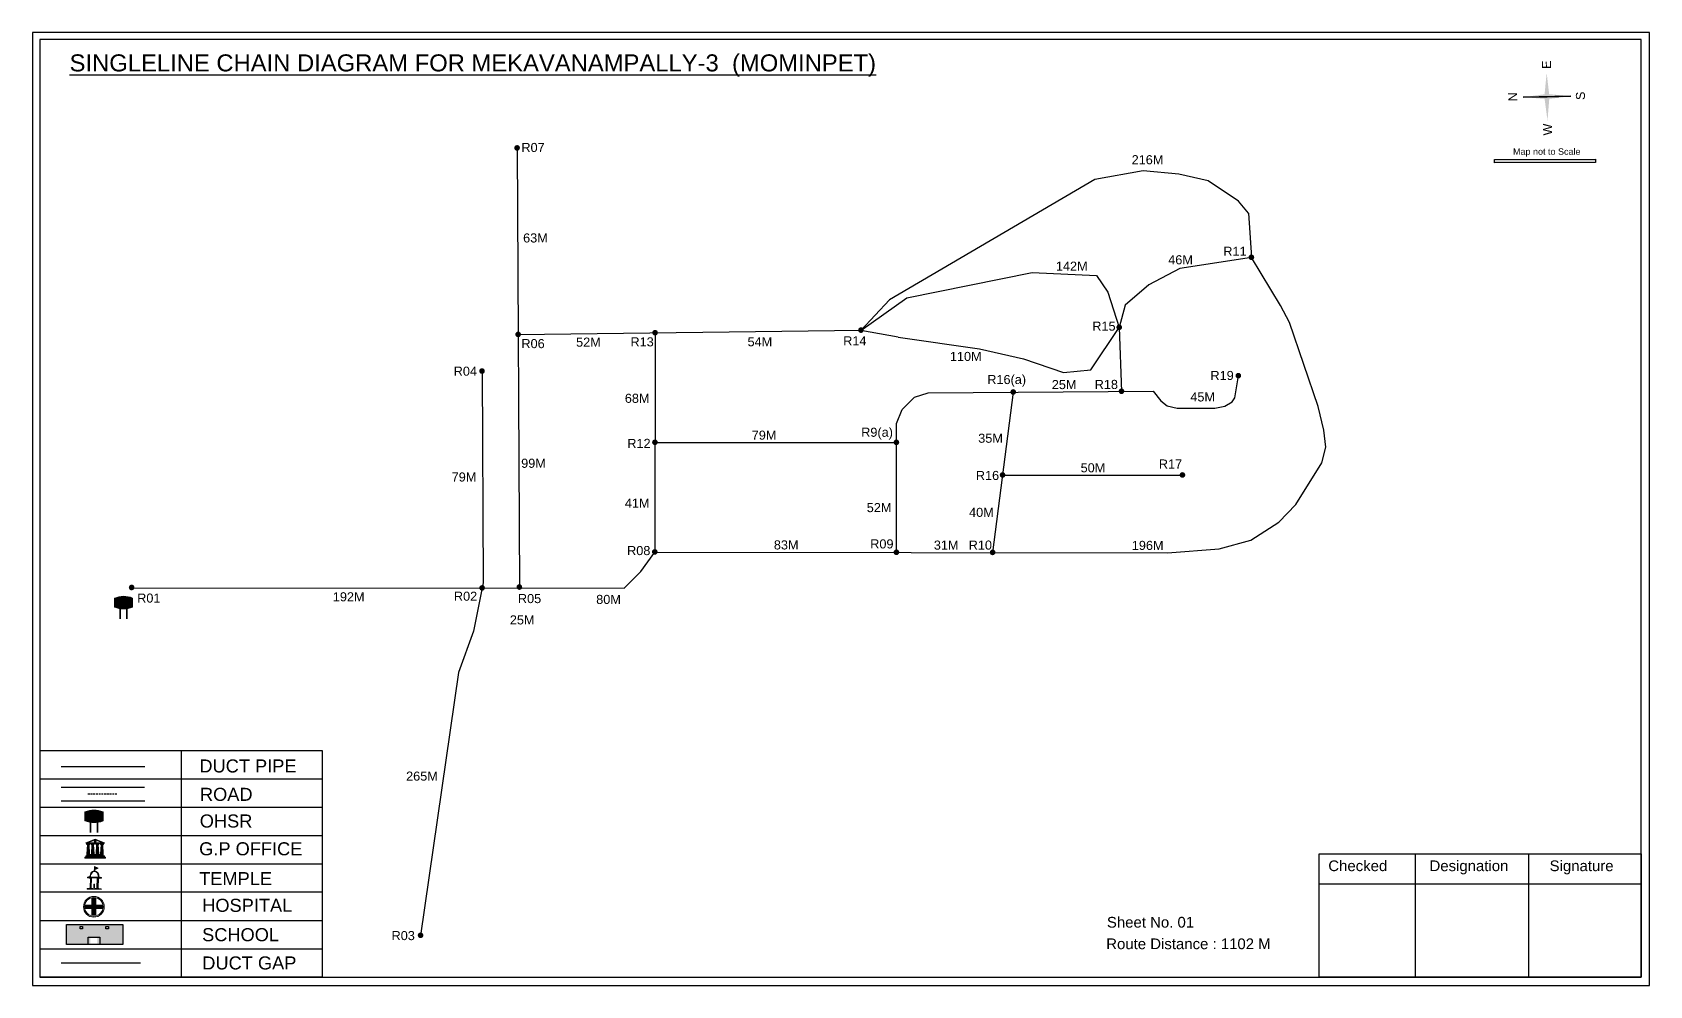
# Model space of a CAD drawing. Header units: inches. Extents: x 1241 to 8862, y 322 to 2472.
# Drawn here: x 1241 to 2131, y 422 to 946 of the extents above; entities that cross this region are included whole.
import ezdxf

# ---------------------------------------------------------------- set-up
doc = ezdxf.new("R2010")
doc.units = ezdxf.units.IN
doc.header["$MEASUREMENT"] = 0
doc.linetypes.add('DASHEDX2', pattern=[1.5, 1, -0.5])
for name, color, linetype in [('LANDMARK', 7, 'Continuous'), ('OHT', 7, 'Continuous'), ('pipe', 5, 'Continuous')]:
    doc.layers.add(name, color=color, linetype=linetype)
doc.styles.get("Standard").update_dxf_attribs({"font": 'arial.ttf'})

# ---------------------------------------------------------------- blocks, each defined once
blk = doc.blocks.new('OHT')
at = {"linetype": 'Continuous', "lineweight": 0, "true_color": 0x0ffffc}
blk.add_hatch(color=4, dxfattribs=at).paths.add_polyline_path([(0.012, 1), (0, 1, 0.101323), (-0.4, 0.916), (-0.4, 0.525, 0.194075), (0.399, 0.521), (0.399, 0.921, 0.097877)])
at = {"color": 4, "linetype": 'Continuous', "lineweight": 0, "true_color": 0x0ffffc, "flags": 128}
for points in [[(-0.4, 0.525), (-0.4, 0.916)], [(0.399, 0.521), (0.399, 0.921)]]:
    blk.add_lwpolyline(points, dxfattribs=at)
at = {"color": 4, "linetype": 'Continuous', "lineweight": 0, "true_color": 0x0ffffc, "const_width": 0.075, "flags": 128}
for points in [[(-0.15, 0), (-0.15, 0.475)], [(0.15, 0), (0.15, 0.473)]]:
    blk.add_lwpolyline(points, dxfattribs=at)
at = {"color": 4, "linetype": 'Continuous', "lineweight": 0, "true_color": 0x0ffffc}
for centre, radius, start, end in [((0.006, -0.019), 1.019, 67.31091, 113.47108), ((0.004, 1.513), 1.068, 247.76824, 291.70073)]:
    blk.add_arc(centre, radius, start, end, dxfattribs=at)
blk = doc.blocks.new('Government_Office')
at = {"linetype": 'Continuous', "lineweight": 0, "true_color": 0xff0000}
h = blk.add_hatch(color=1, dxfattribs=at)
h.paths.add_polyline_path([(0.44, 0.72), (0.45, 0.75), (0, 0.93), (-0.45, 0.75), (-0.44, 0.72)])
h.paths.add_polyline_path([(0.355, 0.75), (-0.355, 0.75), (0, 0.9)], flags=16)
h.paths.add_polyline_path([(0, 0.778, -1), (0, 0.872, -1)], flags=0)
h = blk.add_hatch(color=1, dxfattribs=at)
edge = h.paths.add_edge_path()
edge.add_arc((0, 0.825), 0.0467, 90, 270)
edge.add_arc((0, 0.825), 0.0467, 270, 450)
for points in [[(-0.5, 0.05), (0.5, 0.05), (0.5, 0), (-0.5, 0)], [(-0.45, 0.075), (-0.45, 0.12), (0.45, 0.12), (0.45, 0.075)], [(-0.4, 0.14), (-0.4, 0.18), (0.4, 0.18), (0.4, 0.14)]]:
    blk.add_hatch(color=1, dxfattribs=at).paths.add_polyline_path(points)
h = blk.add_hatch(color=1, dxfattribs=at)
edge = h.paths.add_edge_path()
edge.add_line((-0.27, 0.195), (-0.295, 0.675))
edge.add_line((-0.295, 0.675), (-0.29, 0.675))
edge.add_arc((-0.278, 0.688), 0.0176, 225.30401, 441.56588)
edge.add_line((-0.275, 0.705), (-0.395, 0.705))
edge.add_arc((-0.392, 0.688), 0.0176, 98.43412, 314.69599)
edge.add_line((-0.38, 0.675), (-0.375, 0.675))
edge.add_line((-0.375, 0.675), (-0.4, 0.195))
edge.add_line((-0.4, 0.195), (-0.27, 0.195))
h = blk.add_hatch(color=1, dxfattribs=at)
edge = h.paths.add_edge_path()
edge.add_line((-0.047, 0.195), (-0.072, 0.675))
edge.add_line((-0.072, 0.675), (-0.067, 0.675))
edge.add_arc((-0.054, 0.688), 0.0176, 225.30401, 441.56588)
edge.add_line((-0.052, 0.705), (-0.172, 0.705))
edge.add_arc((-0.169, 0.688), 0.0176, 98.43412, 314.69599)
edge.add_line((-0.157, 0.675), (-0.152, 0.675))
edge.add_line((-0.152, 0.675), (-0.177, 0.195))
edge.add_line((-0.177, 0.195), (-0.047, 0.195))
h = blk.add_hatch(color=1, dxfattribs=at)
edge = h.paths.add_edge_path()
edge.add_line((0.177, 0.195), (0.152, 0.675))
edge.add_line((0.152, 0.675), (0.157, 0.675))
edge.add_arc((0.169, 0.688), 0.0176, 225.30401, 441.56588)
edge.add_line((0.172, 0.705), (0.052, 0.705))
edge.add_arc((0.054, 0.688), 0.0176, 98.43412, 314.69599)
edge.add_line((0.067, 0.675), (0.072, 0.675))
edge.add_line((0.072, 0.675), (0.047, 0.195))
edge.add_line((0.047, 0.195), (0.177, 0.195))
h = blk.add_hatch(color=1, dxfattribs=at)
edge = h.paths.add_edge_path()
edge.add_line((0.4, 0.195), (0.375, 0.675))
edge.add_line((0.375, 0.675), (0.38, 0.675))
edge.add_arc((0.392, 0.688), 0.0176, 225.30401, 441.56588)
edge.add_line((0.395, 0.705), (0.275, 0.705))
edge.add_arc((0.278, 0.688), 0.0176, 98.43412, 314.69599)
edge.add_line((0.29, 0.675), (0.295, 0.675))
edge.add_line((0.295, 0.675), (0.27, 0.195))
edge.add_line((0.27, 0.195), (0.4, 0.195))
at = {"color": 1, "linetype": 'Continuous', "lineweight": 0, "true_color": 0xff0000, "flags": 128}
for points in [[(-0.45, 0.75), (-0.44, 0.72), (0.44, 0.72), (0.45, 0.75), (0, 0.93)], [(-0.355, 0.75), (0.355, 0.75), (0, 0.9)], [(-0.5, 0.05), (0.5, 0.05), (0.5, 0), (-0.5, 0)], [(-0.45, 0.075), (-0.45, 0.12), (0.45, 0.12), (0.45, 0.075)], [(-0.4, 0.14), (-0.4, 0.18), (0.4, 0.18), (0.4, 0.14)]]:
    blk.add_lwpolyline(points, close=True, dxfattribs=at)
for points in [[(0, 0.872, 1), (0, 0.778, 1)], [(-0.27, 0.195), (-0.295, 0.675), (-0.29, 0.675, 1.379694), (-0.275, 0.705), (-0.395, 0.705, 1.379694), (-0.38, 0.675), (-0.375, 0.675), (-0.4, 0.195)], [(-0.047, 0.195), (-0.072, 0.675), (-0.067, 0.675, 1.379694), (-0.052, 0.705), (-0.172, 0.705, 1.379694), (-0.157, 0.675), (-0.152, 0.675), (-0.177, 0.195)], [(0.177, 0.195), (0.152, 0.675), (0.157, 0.675, 1.379694), (0.172, 0.705), (0.052, 0.705, 1.379694), (0.067, 0.675), (0.072, 0.675), (0.047, 0.195)], [(0.4, 0.195), (0.375, 0.675), (0.38, 0.675, 1.379694), (0.395, 0.705), (0.275, 0.705, 1.379694), (0.29, 0.675), (0.295, 0.675), (0.27, 0.195)]]:
    blk.add_lwpolyline(points, format="xyb", close=True, dxfattribs=at)
blk = doc.blocks.new('Temple')
at = {"linetype": 'Continuous', "lineweight": 0, "true_color": 0xff0000}
h = blk.add_hatch(color=1, dxfattribs=at)
edge = h.paths.add_edge_path()
edge.add_line((0.175, 0.49), (0.225, 0.49))
edge.add_line((0.225, 0.49), (0.225, 0.497))
edge.add_line((0.225, 0.497), (0.307, 0.497))
edge.add_line((0.307, 0.497), (0.307, 0.533))
edge.add_line((0.307, 0.533), (0.257, 0.533))
edge.add_line((0.257, 0.533), (0.257, 0.54))
edge.add_line((0.257, 0.54), (0.2, 0.54))
edge.add_spline(control_points=[(0.2, 0.54), (0.2, 0.589), (0.19, 0.638), (0.142, 0.743), (0.092, 0.79), (0.027, 0.805), (0.02, 0.806), (0.012, 0.806)], knot_values=[4.712389, 4.712389, 4.712389, 4.712389, 5.278166, 5.278166, 6.117402, 6.117402, 6.223801, 6.223801, 6.223801, 6.223801], degree=3, periodic=0)
edge.add_line((0.012, 0.806), (0.012, 0.79))
edge.add_line((0.012, 0.79), (-0.012, 0.79))
edge.add_line((-0.012, 0.79), (-0.012, 0.806))
edge.add_spline(control_points=[(-0.012, 0.806), (-0.055, 0.802), (-0.096, 0.781), (-0.171, 0.699), (-0.197, 0.628), (-0.2, 0.55), (-0.2, 0.545), (-0.2, 0.54)], knot_values=[6.343965, 6.343965, 6.343965, 6.343965, 6.956638, 6.956638, 7.795874, 7.795874, 7.853982, 7.853982, 7.853982, 7.853982], degree=3, periodic=0)
edge.add_line((-0.2, 0.54), (-0.257, 0.54))
edge.add_line((-0.257, 0.54), (-0.257, 0.533))
edge.add_line((-0.257, 0.533), (-0.307, 0.533))
edge.add_line((-0.307, 0.533), (-0.307, 0.497))
edge.add_line((-0.307, 0.497), (-0.225, 0.497))
edge.add_line((-0.225, 0.497), (-0.225, 0.49))
edge.add_line((-0.225, 0.49), (-0.175, 0.49))
edge.add_line((-0.175, 0.49), (-0.175, 0.07))
edge.add_arc((-0.205, 0.07), 0.03, -90, 0, ccw=False)
edge.add_line((-0.205, 0.04), (-0.257, 0.04))
edge.add_line((-0.257, 0.04), (-0.257, 0.033))
edge.add_line((-0.257, 0.033), (-0.307, 0.033))
edge.add_line((-0.307, 0.033), (-0.307, 0))
edge.add_line((-0.307, 0), (0.307, 0))
edge.add_line((0.307, 0), (0.307, 0.033))
edge.add_line((0.307, 0.033), (0.257, 0.033))
edge.add_line((0.257, 0.033), (0.257, 0.04))
edge.add_line((0.257, 0.04), (0.205, 0.04))
edge.add_arc((0.205, 0.07), 0.03, 180, 270, ccw=False)
edge.add_line((0.175, 0.07), (0.175, 0.49))
h.paths.add_polyline_path([(0.125, 0.07, -0.414214), (0.095, 0.04), (0.05, 0.04), (0.05, 0.033), (-0.05, 0.033), (-0.05, 0.04), (-0.095, 0.04, -0.414214), (-0.125, 0.07), (-0.125, 0.497), (0.125, 0.497)], flags=16)
edge = h.paths.add_edge_path(flags=16)
edge.add_ellipse((0, 0.54), major_axis=(0, 0.242), ratio=0.722808, start_angle=270, end_angle=450, ccw=False)
edge.add_line((0.175, 0.54), (-0.175, 0.54))
h.paths.add_polyline_path([(0.012, 0.23), (0.012, 0.07), (-0.012, 0.07), (-0.012, 0.23)], flags=0)
h = blk.add_hatch(color=1, dxfattribs=at)
edge = h.paths.add_edge_path()
edge.add_line((0.012, 0.857), (0, 0.85))
edge.add_line((0, 0.85), (-0.003, 0.925))
edge.add_line((-0.003, 0.925), (-0.012, 0.925))
edge.add_line((-0.012, 0.925), (-0.012, 0.806))
edge.add_spline(control_points=[(-0.012, 0.806), (-0.004, 0.807), (0.004, 0.807), (0.012, 0.806)], knot_values=[6.223801, 6.223801, 6.223801, 6.223801, 6.343965, 6.343965, 6.343965, 6.343965], degree=3, periodic=0)
edge.add_line((0.012, 0.806), (0.012, 0.857))
h = blk.add_hatch(color=1, dxfattribs=at)
edge = h.paths.add_edge_path()
edge.add_line((0.012, 0.79), (0.012, 0.806))
edge.add_spline(control_points=[(0.012, 0.806), (0.004, 0.807), (-0.004, 0.807), (-0.012, 0.806)], knot_values=[6.223801, 6.223801, 6.223801, 6.223801, 6.343965, 6.343965, 6.343965, 6.343965], degree=3, periodic=0)
edge.add_line((-0.012, 0.806), (-0.012, 0.79))
edge.add_line((-0.012, 0.79), (0.012, 0.79))
at = {"linetype": 'Continuous', "lineweight": 0, "true_color": 0xe66000}
blk.add_hatch(color=32, dxfattribs=at).paths.add_polyline_path([(-0.006, 1), (0.147, 0.931), (0, 0.85)])
at = {"color": 1, "linetype": 'Continuous', "lineweight": 0, "true_color": 0xff0000, "flags": 128}
for points in [[(0.012, 0.925), (-0.012, 0.925), (-0.012, 0.79), (0.012, 0.79)], [(0.012, 0.23), (-0.012, 0.23), (-0.012, 0.07), (0.012, 0.07)]]:
    blk.add_lwpolyline(points, close=True, dxfattribs=at)
at = {"color": 32, "linetype": 'Continuous', "lineweight": 0, "true_color": 0xe66000, "flags": 128}
blk.add_lwpolyline([(-0.006, 1), (0.147, 0.931), (0, 0.85), (-0.006, 1)], dxfattribs=at)
at = {"color": 1, "linetype": 'Continuous', "lineweight": 0, "true_color": 0xff0000, "flags": 128}
blk.add_lwpolyline([(0.2, 0.54), (0.257, 0.54), (0.257, 0.533), (0.307, 0.533), (0.307, 0.497), (0.225, 0.497), (0.225, 0.49), (0.175, 0.49), (0.175, 0.07, 0.414214), (0.205, 0.04), (0.257, 0.04), (0.257, 0.033), (0.307, 0.033), (0.307, 0), (-0.307, 0), (-0.307, 0.033), (-0.257, 0.033), (-0.257, 0.04), (-0.205, 0.04, 0.414214), (-0.175, 0.07), (-0.175, 0.49), (-0.225, 0.49), (-0.225, 0.497), (-0.307, 0.497), (-0.307, 0.533), (-0.257, 0.533), (-0.257, 0.54), (-0.2, 0.54)], format="xyb", dxfattribs=at)
blk.add_lwpolyline([(-0.175, 0.54), (0.175, 0.54)], dxfattribs=at)
blk.add_lwpolyline([(0.125, 0.497), (0.125, 0.07, -0.414214), (0.095, 0.04), (0.05, 0.04), (0.05, 0.033), (-0.05, 0.033), (-0.05, 0.04), (-0.095, 0.04, -0.414214), (-0.125, 0.07), (-0.125, 0.497)], format="xyb", close=True, dxfattribs=at)
at = {"color": 1, "linetype": 'Continuous', "lineweight": 0, "true_color": 0xff0000}
blk.add_ellipse((0, 0.54), major_axis=(0, 0.242), ratio=0.722808, start_param=4.712389, end_param=7.853982, dxfattribs=at)
blk.add_open_spline([(0.2, 0.54), (0.2, 0.589), (0.19, 0.638), (0.142, 0.743), (0.092, 0.79), (-0.023, 0.816), (-0.085, 0.794), (-0.171, 0.699), (-0.197, 0.628), (-0.2, 0.55), (-0.2, 0.545), (-0.2, 0.54)], degree=3, knots=[4.712389, 4.712389, 4.712389, 4.712389, 5.278166, 5.278166, 6.117402, 6.117402, 6.956638, 6.956638, 7.795874, 7.795874, 7.853982, 7.853982, 7.853982, 7.853982], dxfattribs=at)
blk = doc.blocks.new('*U19')
at = {"color": 0, "linetype": 'DASHEDX2', "transparency": 16777216}
blk.add_line((-8.22, 0), (8.01, 0), dxfattribs=at)
blk = doc.blocks.new('Hospital')
at = {"linetype": 'Continuous', "lineweight": 0, "true_color": 0x000000}
h = blk.add_hatch(color=18, dxfattribs=at)
h.paths.add_polyline_path([(-0.5, 0, 1), (0.5, 0, 1)])
h.paths.add_polyline_path([(0.446, 0, -1), (-0.446, 0, -1)], flags=16)
at = {"linetype": 'Continuous', "true_color": 0xff0000}
blk.add_hatch(color=1, dxfattribs=at).paths.add_polyline_path([(-0.394, 0.08), (-0.08, 0.08), (-0.08, 0.394), (0.08, 0.394), (0.08, 0.08), (0.394, 0.08), (0.394, -0.08), (0.08, -0.08), (0.08, -0.394), (-0.08, -0.394), (-0.08, -0.08), (-0.394, -0.08)])
at = {"color": 1, "linetype": 'Continuous', "true_color": 0xff0000, "flags": 128}
blk.add_lwpolyline([(-0.394, 0.08), (-0.08, 0.08), (-0.08, 0.394), (0.08, 0.394), (0.08, 0.08), (0.394, 0.08), (0.394, -0.08), (0.08, -0.08), (0.08, -0.394), (-0.08, -0.394), (-0.08, -0.08), (-0.394, -0.08)], close=True, dxfattribs=at)
at = {"color": 18, "linetype": 'Continuous', "lineweight": 0, "true_color": 0x000000}
for radius in [0.5, 0.446]:
    blk.add_circle((0, 0), radius, dxfattribs=at)

msp = doc.modelspace()

# ---------------------------------------------------------------- hatches: boundary and pattern name
at = {"ltscale": 0.5}
h = msp.add_hatch(color=5, dxfattribs=at)
h.dxf.hatch_style = 1
h.paths.add_polyline_path([(1509.41, 882.5, 1), (1506.29, 882.5, 1)])
at = {"true_color": 0x0093dd}
h = msp.add_hatch(color=142, dxfattribs=at)
h.dxf.hatch_style = 1
h.paths.add_polyline_path([(2045.83, 876.19), (2045.83, 874.34), (2101.34, 874.47), (2101.34, 876.31)])
at = {"ltscale": 0.5}
h = msp.add_hatch(color=5, dxfattribs=at)
h.dxf.hatch_style = 1
h.paths.add_polyline_path([(1913.56, 822.34, 1), (1910.45, 822.34, 1)])
h = msp.add_hatch(color=5, dxfattribs=at)
h.dxf.hatch_style = 1
h.paths.add_polyline_path([(1698.67, 782.24, 1), (1695.56, 782.24, 1)])
h = msp.add_hatch(color=5, dxfattribs=at)
h.dxf.hatch_style = 1
h.paths.add_polyline_path([(1840.79, 783.76, 1), (1837.68, 783.76, 1)])
h = msp.add_hatch(color=5, dxfattribs=at)
h.dxf.hatch_style = 1
h.paths.add_polyline_path([(1509.99, 779.87, 1), (1506.87, 779.87, 1)])
h = msp.add_hatch(color=5, dxfattribs=at)
h.dxf.hatch_style = 1
h.paths.add_polyline_path([(1585.36, 780.82, 1), (1582.25, 780.82, 1)])
h = msp.add_hatch(color=5, dxfattribs=at)
h.dxf.hatch_style = 1
h.paths.add_polyline_path([(1490.1, 759.71, 1), (1486.98, 759.71, 1)])
h = msp.add_hatch(color=5, dxfattribs=at)
h.dxf.hatch_style = 1
h.paths.add_polyline_path([(1906.39, 757.18, 1), (1903.27, 757.18, 1)])
h = msp.add_hatch(color=5, dxfattribs=at)
h.dxf.hatch_style = 1
h.paths.add_polyline_path([(1782.46, 748.2, 1), (1779.34, 748.2, 1)])
h = msp.add_hatch(color=5, dxfattribs=at)
h.dxf.hatch_style = 1
h.paths.add_polyline_path([(1842.07, 748.61, 1), (1838.95, 748.61, 1)])
h = msp.add_hatch(color=5, dxfattribs=at)
h.dxf.hatch_style = 1
h.paths.add_polyline_path([(1585.28, 720.52, 1), (1582.16, 720.52, 1)])
h = msp.add_hatch(color=5, dxfattribs=at)
h.dxf.hatch_style = 1
h.paths.add_polyline_path([(1718.18, 720.5, 1), (1715.07, 720.5, 1)])
h = msp.add_hatch(color=5, dxfattribs=at)
h.dxf.hatch_style = 1
h.paths.add_polyline_path([(1776.61, 702.55, 1), (1773.49, 702.55, 1)])
h = msp.add_hatch(color=5, dxfattribs=at)
h.dxf.hatch_style = 1
h.paths.add_polyline_path([(1875.62, 702.55, 1), (1872.5, 702.55, 1)])
h = msp.add_hatch(color=5, dxfattribs=at)
h.dxf.hatch_style = 1
h.paths.add_polyline_path([(1585.19, 660.22, 1), (1582.07, 660.22, 1)])
h = msp.add_hatch(color=5, dxfattribs=at)
h.dxf.hatch_style = 1
h.paths.add_polyline_path([(1718.19, 660.03, 1), (1715.07, 660.03, 1)])
h = msp.add_hatch(color=5, dxfattribs=at)
h.dxf.hatch_style = 1
h.paths.add_polyline_path([(1771.15, 659.95, 1), (1768.03, 659.95, 1)])
h = msp.add_hatch(color=5, dxfattribs=at)
h.dxf.hatch_style = 1
h.paths.add_polyline_path([(1297.27, 640.63, 1), (1294.15, 640.63, 1)])
h = msp.add_hatch(color=5, dxfattribs=at)
h.dxf.hatch_style = 1
h.paths.add_polyline_path([(1490.16, 640.41, 1), (1487.04, 640.41, 1)])
h = msp.add_hatch(color=5, dxfattribs=at)
h.dxf.hatch_style = 1
h.paths.add_polyline_path([(1510.66, 640.88, 1), (1507.54, 640.88, 1)])
at = {"true_color": 0xc8c92d}
h = msp.add_hatch(color=52, dxfattribs=at)
h.dxf.hatch_style = 1
h.paths.add_polyline_path([(1266.02, 455.25), (1259.85, 455.25), (1259.85, 444.16), (1266.02, 444.16)])
h.paths.add_polyline_path([(1290.87, 455.25), (1284.7, 455.25), (1284.7, 444.16), (1290.87, 444.16)])
at = {"true_color": 0x293189}
h = msp.add_hatch(color=177, dxfattribs=at)
h.dxf.hatch_style = 1
h.paths.add_polyline_path([(1284.7, 455.25), (1266.02, 455.25), (1266.02, 444.16), (1273.03, 444.16), (1273.03, 447.8), (1276.88, 447.8), (1276.88, 444.16), (1284.7, 444.16)])
h.paths.add_polyline_path([(1268.69, 452.78), (1267.31, 452.78), (1267.31, 454.05), (1268.69, 454.05)], flags=16)
h.paths.add_polyline_path([(1281.56, 452.78), (1281.56, 454.05), (1282.94, 454.05), (1282.94, 452.78)], flags=16)
at = {"ltscale": 0.5}
h = msp.add_hatch(color=5, dxfattribs=at)
h.dxf.hatch_style = 1
h.paths.add_polyline_path([(1456.29, 449.27, 1), (1453.17, 449.27, 1)])

# ---------------------------------------------------------------- linework, layer by layer
for p, q in [((2087.9, 910.89), (2061.6, 910.43)), ((2061.6, 910.43), (2087.9, 910.89)), ((2087.9, 910.89), (2061.6, 910.43)), ((2074.77, 910.66), (2087.9, 910.89)), ((1245.17, 550.69), (1245.17, 427.48)), ((1322.94, 550.69), (1322.94, 426.27)), ((1400.7, 535.14), (1245.17, 535.14)), ((1256.83, 530.84), (1302.71, 530.84)), ((1400.7, 519.58), (1245.17, 519.58)), ((1256.83, 523.32), (1302.95, 523.32)), ((1400.7, 504.03), (1245.17, 504.03)), ((1400.7, 488.48), (1245.17, 488.48)), ((1400.7, 472.92), (1245.17, 472.92)), ((1245.17, 457.37), (1400.7, 457.37)), ((1245.17, 441.82), (1400.7, 441.82)), ((1245.17, 427.48), (1245.17, 426.27)), ((1245.17, 427.24), (1245.17, 426.28)), ((1400.7, 426.27), (1245.17, 426.27))]:
    msp.add_line(p, q)
at = {"color": 1}
msp.add_line((2061.6, 910.43), (2074.76, 910.66), dxfattribs=at)
at = {"color": 242, "true_color": 0xcd2027}
for p, q in [((2002.23, 494.11), (2002.23, 426.22)), ((2064.44, 494.11), (2064.44, 426.22)), ((1949.27, 477.67), (2126.49, 477.67))]:
    msp.add_line(p, q, dxfattribs=at)
for points in [[(1241.05, 946.07), (1241.05, 421.57), (2131.2, 421.57), (2131.2, 946.07)], [(1245.17, 942.05), (1245.17, 426.28), (2126.49, 426.28), (2126.49, 942.05)], [(1290.93, 455.25), (1290.93, 444.16), (1259.85, 444.16), (1259.85, 455.25)], [(1268.69, 454.05), (1268.69, 452.78), (1267.31, 452.78), (1267.31, 454.05)], [(1281.56, 452.78), (1281.56, 454.05), (1282.94, 454.05), (1282.94, 452.78)]]:
    msp.add_lwpolyline(points, close=True)
at = {"color": 142, "true_color": 0x0093dd}
msp.add_lwpolyline([(2101.34, 874.47), (2045.83, 874.34), (2045.83, 876.19), (2101.34, 876.31), (2101.34, 874.47)], dxfattribs=at)
for points in [[(1400.7, 426.27), (1400.7, 550.69), (1245.17, 550.69)], [(1271.7, 444.16), (1271.7, 448.27), (1278.22, 448.27), (1278.22, 444.16)]]:
    msp.add_lwpolyline(points)
at = {"color": 242, "true_color": 0xcd2027}
msp.add_lwpolyline([(2126.49, 426.22), (1949.27, 426.22), (1949.27, 494.11), (2126.49, 494.11)], close=True, dxfattribs=at)
for points in [[(2076.04, 910.69), (2073.23, 910.64), (2074.52, 923.81)], [(2076.04, 910.69), (2073.23, 910.64), (2074.52, 923.81)], [(2076.05, 910.69), (2073.23, 910.64), (2074.98, 897.51)], [(2076.05, 910.69), (2073.23, 910.64), (2074.98, 897.51)], [(2074.78, 909.36), (2074.73, 912.18), (2087.9, 910.89)], [(2074.78, 909.36), (2074.73, 912.18), (2087.9, 910.89)]]:
    msp.add_solid(points)
at = {"color": 1}
msp.add_solid([(2074.78, 909.36), (2074.73, 912.18), (2061.6, 910.43)], dxfattribs=at)
msp.add_solid([(2074.78, 909.36), (2074.73, 912.18), (2061.6, 910.43)], dxfattribs=at)
at = {"layer": 'OHT', "color": 5}
msp.add_line((1257, 542.22), (1302.88, 542.22), dxfattribs=at)
at = {"layer": 'OHT', "color": 1}
msp.add_line((1257, 434.04), (1300.59, 434.04), dxfattribs=at)
at = {"layer": 'pipe'}
for points in [[(1507.85, 882.35), (1509.21, 641.28), (1508.99, 640.18)], [(1910.5, 846.65), (1904.92, 853.11), (1888.19, 864.46), (1872.01, 868.11), (1852.46, 869.85), (1825.92, 865.08), (1712.9, 798.86), (1697.12, 782.09)], [(1910.5, 846.65), (1912, 822.19), (1872.66, 816.18), (1855.48, 807.24), (1842.62, 795.99), (1839.24, 783.62), (1840.51, 748.47)], [(1583.63, 660.07), (1865.87, 659.67), (1894.2, 661.95), (1911.65, 666.64), (1927.1, 676.5), (1936.51, 686.27), (1950.74, 709.22), (1952.89, 717.92), (1951.9, 727.25), (1948.77, 740.14), (1932.92, 786.47), (1928.06, 795.75), (1912, 822.19)], [(1697.12, 782.09), (1722.29, 800.04), (1791.39, 813.88), (1826.79, 812.34), (1833.03, 803.1), (1839.24, 783.62)], [(1717.51, 778.38), (1762.44, 771.91), (1786.51, 766.39), (1808.65, 758.92), (1823.7, 760.41), (1839.24, 783.62)], [(1717.51, 778.38), (1697.12, 782.09), (1508.43, 779.73)], [(1583.81, 780.67), (1583.63, 660.07)], [(1488.54, 759.56), (1489.2, 643.23), (1483.79, 616.52), (1475.68, 593.86), (1454.73, 449.12)], [(1857.92, 748.59), (1862.14, 743.35), (1865.65, 740.64), (1871.24, 739.23), (1891.97, 739.23), (1897.47, 740.46), (1901.34, 742.78), (1902.82, 744.94), (1904.83, 757.03)], [(1716.63, 659.88), (1716.63, 730.92), (1719.8, 738.54), (1726.55, 745.29), (1734.08, 747.73), (1857.92, 748.59)], [(1780.9, 748.05), (1769.59, 659.8)], [(1583.72, 720.35), (1716.63, 720.36)], [(1775.05, 702.4), (1848.57, 702.4), (1874.06, 702.4)], [(1295.71, 640.49), (1566.7, 640.18), (1575.98, 649.49), (1583.63, 660.07)]]:
    msp.add_lwpolyline(points, dxfattribs=at)

# ---------------------------------------------------------------- block references
at = {"linetype": 'DASHEDX2'}
msp.add_blockref('*U19', (1279.83, 527.08), dxfattribs=at)
at = {"layer": 'LANDMARK'}
for name, p, xscale, yscale, zscale in [('Government_Office', (1275.59, 491.62), 11.32114773247135, 11.32114773247135, 11.32114773247135), ('Hospital', (1274.9, 464.96), 11.41772014427468, 11.41772014427468, 11.41772014427468)]:
    msp.add_blockref(name, p, dxfattribs=dict(at, xscale=xscale, yscale=yscale, zscale=zscale))
at = {"layer": 'LANDMARK', "xscale": 12.62452535729322, "yscale": 12.62452535729322, "zscale": 12.62452535729322, "rotation": 358.3713438591284}
msp.add_blockref('Temple', (1275.02, 474.5), dxfattribs=at)
at = {"layer": 'OHT', "xscale": 12.45189723782068, "yscale": 12.45189723782068, "zscale": 12.45189723782068}
for p in [(1291.26, 623.33), (1275, 505.72)]:
    msp.add_blockref('OHT', p, dxfattribs=at)

# ---------------------------------------------------------------- texts
at = {"color": 242, "true_color": 0xcd2027}
msp.add_text('%%USINGLELINE CHAIN DIAGRAM FOR MEKAVANAMPALLY-3  (MOMINPET)', height=9.375, dxfattribs=at).set_placement((1261.56, 924.58))
for s, p in [('E', (2076.92, 925.98)), ('N', (2058.33, 908.13)), ('S', (2095.62, 908.88)), ('W', (2077.56, 889.38))]:
    msp.add_text(s, height=4.95, rotation=91.00631).set_placement(p)
for s, height, p in [('R07', 5, (1510.23, 880.22)), ('Map not to Scale', 3.5424, (2056.01, 878.69)), ('216M', 5, (1846.09, 873.48)), ('63M', 5, (1511.17, 830.45)), ('R11', 5, (1896.56, 823.12)), ('142M', 5, (1804.4, 814.92)), ('46M', 5, (1866.22, 818.44)), ('R15', 5, (1824.44, 781.93)), ('R06', 5, (1510.23, 772.32)), ('52M', 5, (1540.33, 773.13)), ('R13', 5, (1570.25, 773.28)), ('54M', 5, (1634.69, 773.34)), ('R14', 5, (1687.34, 773.85)), ('110M', 5, (1746.05, 765.26)), ('R04', 5, (1472.96, 757.15)), ('R16(a)', 5, (1766.64, 752.57)), ('R19', 5, (1889.47, 754.79)), ('25M', 5, (1802.14, 749.79)), ('R18', 5, (1825.76, 749.86)), ('45M', 5, (1878.39, 742.99)), ('68M', 5, (1567.15, 742.23)), ('R12', 5, (1568.52, 717.41)), ('79M', 5, (1637, 721.95)), ('R9(a)', 5, (1697.25, 723.56)), ('35M', 5, (1761.65, 720.27)), ('79M', 5, (1471.85, 698.94)), ('99M', 5, (1510.09, 706.49)), ('R16', 5, (1760.35, 699.78)), ('50M', 5, (1818.01, 703.99)), ('R17', 5, (1861.07, 706.06)), ('41M', 5, (1567.15, 684.53)), ('52M', 5, (1700.3, 682.09)), ('40M', 5, (1756.62, 679.48)), ('R08', 5, (1568.41, 658.45)), ('83M', 5, (1649.18, 661.57)), ('R09', 5, (1702.21, 662.12)), ('31M', 5, (1737.22, 661.44)), ('R10', 5, (1756.41, 661.47)), ('196M', 5, (1846.18, 661.29)), ('R01', 5, (1298.75, 632.3)), ('192M', 5, (1406.44, 633.01)), ('R02', 5, (1473.08, 633.34)), ('R05', 5, (1508.31, 632.04)), ('80M', 5, (1551.4, 631.57)), ('25M', 5, (1503.86, 620.31)), ('DUCT PIPE', 7.178, (1332.98, 538.85)), ('265M', 5, (1446.76, 534.34)), ('ROAD ', 7.178, (1333.29, 523.24)), ('OHSR', 7.178, (1333.19, 508.57)), ('G.P OFFICE', 7.178, (1332.87, 493.28)), ('Checked', 5.886, (1954.34, 484.57)), ('Designation', 5.886, (2010.04, 484.57)), ('Signature', 5.886, (2076.14, 484.57)), ('TEMPLE', 7.178, (1332.86, 476.87)), ('HOSPITAL', 7.178, (1334.54, 462.18)), ('Sheet No. 01', 5.886, (1832.48, 453.51)), ('SCHOOL', 7.178, (1334.48, 446.02)), ('R03', 5, (1438.77, 446.61)), ('Route Distance : 1102 M', 5.886, (1832.11, 441.64)), ('DUCT GAP', 7.178, (1334.58, 430.46))]:
    msp.add_text(s, height=height).set_placement(p)

doc.saveas('drawing.dxf')
